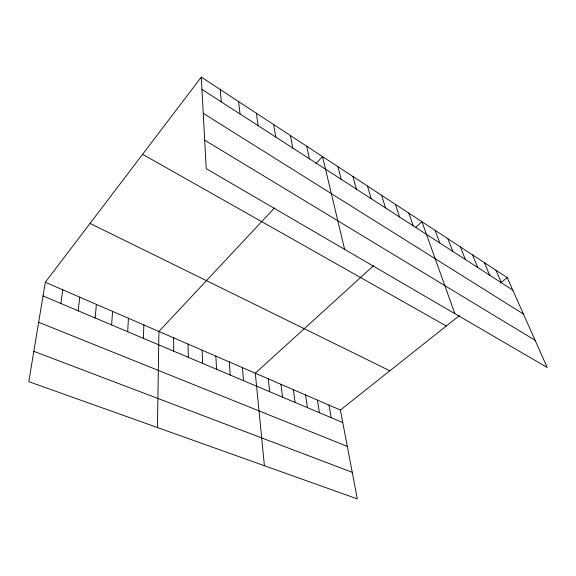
<?xml version="1.0" encoding="UTF-8"?>
<svg xmlns="http://www.w3.org/2000/svg" width="576" height="576" viewBox="0 0 576 576"><rect width="100%" height="100%" fill="white"/><g stroke="black" fill="none" stroke-linecap="round" stroke-linejoin="round"><path stroke-width="0.86" d="M157.442 427.55L158.933 331.466L274.406 208.008M143.395 338.35L143.856 324.943M127.685 331.718L128.419 318.254M111.593 324.914L112.601 311.407M95.098 317.952L96.401 304.394M78.185 310.802L79.79 297.202M60.833 303.473L62.762 289.829M45.302 282.262L28.8 381.643L357.293 498.874L340.387 410.047L45.302 282.262L201.29 77.126L507.247 277.632L547.2 367.481L206.222 168.667L201.29 77.126M315.806 163.75L322.517 156.571L344.628 249.372M373.586 265.68L255.298 373.198L264.42 465.732M415.505 227.578L421.934 221.724L454.867 313.646M340.387 410.047L459.36 315.634M500.551 282.953L507.247 277.632M33.833 351.338L352.238 472.306M38.657 322.279L347.306 446.4M43.027 295.956L342.77 422.575M90.043 223.43L389.858 370.786M142.596 154.31L446.292 326.009M204.689 140.17L535.104 340.286M203.242 113.328L523.433 314.035M201.953 89.41L512.798 290.124M495.958 270.238L501.394 282.758M484.387 262.656L489.694 275.206M472.529 254.88L477.698 267.458M460.361 246.91L465.386 259.51M447.883 238.73L452.758 251.352M435.082 230.342L439.79 242.978M408.845 213.142L413.201 225.814M395.402 204.336L399.571 217.008M381.607 195.293L385.567 207.972M367.438 186.005L371.182 198.677M352.872 176.465L356.386 189.13M337.91 166.658L341.179 179.309M306.691 146.196L309.427 158.803M290.398 135.518L292.838 148.097M328.997 405.108L331.243 417.701M273.629 124.531L275.76 137.066M317.362 400.075L319.471 412.726M305.482 394.927L307.433 407.65M256.356 113.213L258.156 125.698M293.342 389.671L295.142 402.451M280.937 384.3L282.571 397.145M238.558 101.549L240.005 113.976M268.258 378.814L269.719 391.716M220.212 89.525L221.278 101.887M242.438 367.632L243.533 380.65M229.291 361.937L230.191 375.019M215.849 356.119L216.547 369.252M202.104 350.165L202.594 363.355M188.042 344.074L188.309 357.322M173.657 337.846L173.693 351.151"/></g></svg>
